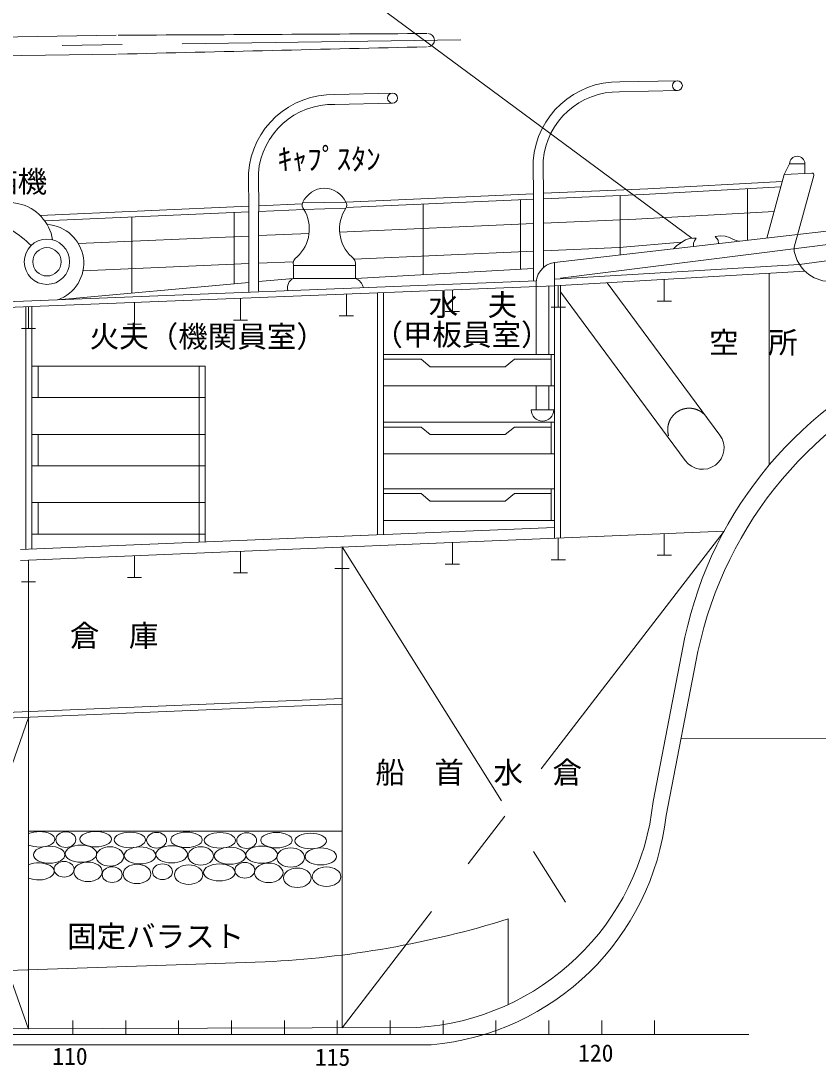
# Model space of a CAD drawing. Units: millimetres, scale not verified. Extents: x -51050 to 51050, y -29700 to 29700.
# Drawn here: x 21616 to 30056, y -19537 to -8471 of the extents above; entities that cross this region are included whole.
import ezdxf
from ezdxf.enums import TextEntityAlignment as Align

# ---------------------------------------------------------------- set-up
doc = ezdxf.new("R2010")
doc.units = ezdxf.units.MM
doc.header["$LTSCALE"] = 100
doc.linetypes.add('USER1', pattern=[50.8, 31.75, -6.35, 6.35, -6.35])
doc.linetypes.add('USER2', pattern=[9.525, 6.35, -3.175])
for name, color, linetype, lineweight in [('0-0_GL', 7, 'Continuous', 18), ('0-2_sunpou', 7, 'Continuous', 18), ('0-3_keijou', 7, 'Continuous', 18), ('0-6_center', 7, 'USER1', 18)]:
    doc.layers.add(name, color=color, linetype=linetype, lineweight=lineweight)
doc.layers.add('0-5_text', color=7, linetype='Continuous')
doc.styles.add('ＭＳ ゴシック', font='')
doc.styles.get('ＭＳ ゴシック').set_extended_font_data('MS Gothic')

msp = doc.modelspace()

# ---------------------------------------------------------------- linework, layer by layer
at = {"layer": '0-0_GL'}
msp.add_line((28604.2, -16071.4), (37585.1, -16053.9), dxfattribs=at)
at = {"layer": '0-2_sunpou'}
for p, q in [((22165.5, -19056), (22165.5, -19201)), ((22725.5, -19056), (22725.5, -19201)), ((23285.5, -19056), (23285.5, -19201)), ((23845.5, -19056), (23845.5, -19201)), ((24405.5, -19056), (24405.5, -19201)), ((24965.5, -19056), (24965.5, -19201)), ((25525.5, -19056), (25525.5, -19201)), ((26085.5, -19056), (26085.5, -19201)), ((26645.5, -19056), (26645.5, -19201)), ((27205.5, -19056), (27205.5, -19201)), ((27765.5, -19056), (27765.5, -19201)), ((28325.5, -19056), (28325.5, -19201)), ((-43083.2, -19201), (29321.6, -19201))]:
    msp.add_line(p, q, dxfattribs=at)
at = {"layer": '0-3_keijou'}
for p, q in [((16757.4, -8709.2), (22624.7, -8623.2)), ((16760.3, -8909.2), (22627.6, -8823.1)), ((27956.1, -9117.4), (28564.9, -9103.9)), ((24940.6, -9249.8), (25549.4, -9236.2)), ((27953.8, -9222.4), (28567.2, -9208.8)), ((24938.3, -9354.7), (25551.7, -9341.2)), ((27040.6, -9950.9), (27044.1, -10359.5)), ((27145.6, -9950), (27149.1, -10354.9)), ((27263.6, -11027.3), (36240.7, -9999.7)), ((24025.1, -10083.3), (24028.6, -10491.9)), ((24130, -10082.4), (24133.5, -10487.3)), ((29675.4, -10169.6), (28254.3, -10248.1)), ((29513, -10769.8), (29694.7, -10098.5)), ((29989.2, -10082.1), (29694.7, -10098.5)), ((29803.6, -10868.3), (30009.6, -10107.3)), ((29859.5, -11051.6), (36258.9, -10140.1)), ((28254.3, -10248.1), (27148.6, -10296.6)), ((29660, -10226.8), (28206.7, -10308.4)), ((29307.2, -10246.6), (29307.2, -10793.4)), ((25057, -10388.5), (24598.9, -10395.5)), ((27043.6, -10301.2), (25057, -10388.5)), ((27043.1, -10359.5), (25060.6, -10446.6)), ((26904.2, -10365.6), (26904.2, -11101.7)), ((27043.1, -10359.5), (27043.1, -11222.9)), ((27148.6, -10354.9), (27148.6, -11081)), ((28206.7, -10308.4), (27149.1, -10354.9)), ((27961.8, -10319.2), (27961.8, -10947.4)), ((24028.1, -10433.6), (21819.2, -10530.6)), ((24028.6, -10491.9), (21867.5, -10586.7)), ((23874.3, -10498.6), (23874.3, -11253.9)), ((24027.6, -10491.9), (24027.6, -11340.8)), ((24594.2, -10408.8), (24133, -10429)), ((24133, -10487.3), (24133, -11332.2)), ((24610.8, -10466.3), (24133.5, -10487.3)), ((24610.8, -10466.3), (25055.6, -10454.8)), ((25876.5, -10410.7), (25876.5, -11157.7)), ((29589.4, -10487.5), (28127.2, -10568.9)), ((22791.2, -10546.2), (22791.2, -11352.5)), ((27043.1, -10616.5), (24991.1, -10706.6)), ((28127.2, -10568.9), (27148.6, -10611.9)), ((24666.7, -10720.8), (24133, -10744.3)), ((24027.6, -10748.9), (22224.5, -10828)), ((28610.1, -10814.3), (27949.3, -10868.7)), ((27043.1, -10908.5), (25143.7, -10991.9)), ((27949.3, -10868.7), (27148.6, -10903.9)), ((29803.6, -10912.9), (29803.6, -10868.3)), ((24027.6, -11040.9), (22273.3, -11117.9)), ((24502, -11020.1), (24133, -11036.3)), ((24501.5, -11059.4), (24501.5, -11196.9)), ((24829.6, -11060.6), (24501.5, -11060.6)), ((24829.6, -11060.6), (25157.7, -11060.6)), ((25157.7, -11059.4), (25157.7, -11196.9)), ((27263.6, -13947.3), (27263.6, -11027.3)), ((29859.5, -11051.6), (27263.6, -11204.3)), ((27043.1, -11094.2), (25157.7, -11196.9)), ((29915.4, -11119.6), (27263.6, -11275.5)), ((29538.5, -13172), (29538.5, -11141.7)), ((27073.1, -11221.7), (20075.9, -11500.9)), ((27263.6, -11275.5), (20075.9, -11562.3)), ((24027.6, -11240), (22006.2, -11423.9)), ((24501.5, -11196.9), (24133, -11230.4)), ((24829.6, -11196.9), (24501.5, -11196.9)), ((24829.6, -11196.9), (25157.7, -11196.9)), ((27071.2, -12002), (27071.2, -11283.2)), ((27204.4, -12002), (27204.4, -11277.9)), ((27305.6, -11503.1), (27305.6, -11273.1)), ((27327.8, -13944.7), (27327.8, -11271.8)), ((27822.6, -11242.7), (29016, -12855.4)), ((28427.3, -11437.1), (28427.3, -11207.1)), ((25062.3, -11593.4), (25062.3, -11363.4)), ((25390.3, -13912), (25390.3, -11350.3)), ((25454.5, -13909.3), (25454.5, -11347.7)), ((26184, -11548.6), (26184, -11318.6)), ((27327.8, -11339.3), (28650.1, -13126.2)), ((21669.4, -14066.9), (21669.4, -11498.7)), ((21697.3, -11727.6), (21697.3, -11497.6)), ((21733.6, -14064.2), (21733.6, -11496.2)), ((22819, -11682.9), (22819, -11452.9)), ((23940.6, -11638.1), (23940.6, -11408.1)), ((27230.6, -11503.1), (27380.6, -11503.1)), ((28352.3, -11437.1), (28502.3, -11437.1)), ((24987.3, -11593.4), (25137.3, -11593.4)), ((26109, -11548.6), (26259, -11548.6)), ((21622.3, -11727.6), (21772.3, -11727.6)), ((22744, -11682.9), (22894, -11682.9)), ((23865.6, -11638.1), (24015.6, -11638.1)), ((25454.5, -12002), (27263.6, -12002)), ((25454.5, -12052.7), (25852.8, -12052.7)), ((25950.7, -12132.9), (25852.8, -12052.7)), ((26744.4, -12132.9), (26842.3, -12052.7)), ((26842.3, -12052.7), (27230.5, -12052.7)), ((27230.5, -12335.6), (27230.5, -12002)), ((21733.6, -12126), (23568.4, -12126)), ((21797.7, -12459.5), (21797.7, -12126)), ((23504.2, -13990.5), (23504.2, -12126)), ((23568.4, -13987.8), (23568.4, -12126)), ((25950.7, -12132.9), (26744.4, -12132.9)), ((25454.5, -12335.6), (27263.6, -12335.6)), ((27071.2, -12589.1), (27071.2, -12335.6)), ((27204.4, -12589.1), (27204.4, -12335.6)), ((21733.6, -12459.5), (23568.4, -12459.5)), ((27017.8, -12589.1), (27257.8, -12589.1)), ((25454.5, -12720.7), (27263.6, -12720.7)), ((27230.5, -13054.3), (27230.5, -12720.7)), ((25454.5, -12771.4), (25852.8, -12771.4)), ((25950.7, -12851.6), (25852.8, -12771.4)), ((26744.4, -12851.6), (26842.3, -12771.4)), ((26842.3, -12771.4), (27230.5, -12771.4)), ((21733.6, -12848.4), (23568.4, -12848.4)), ((21797.7, -13181.9), (21797.7, -12848.4)), ((25950.7, -12851.6), (26744.4, -12851.6)), ((25454.5, -13054.3), (27263.6, -13054.3)), ((21733.6, -13181.9), (23568.4, -13181.9)), ((25454.5, -13425.6), (27263.6, -13425.6)), ((25454.5, -13476.3), (25852.8, -13476.3)), ((25950.7, -13556.5), (25852.8, -13476.3)), ((26744.4, -13556.5), (26842.3, -13476.3)), ((26842.3, -13476.3), (27230.5, -13476.3)), ((27230.5, -13759.1), (27230.5, -13425.6)), ((21733.6, -13570.7), (23568.4, -13570.7)), ((21797.7, -13904.2), (21797.7, -13570.7)), ((25950.7, -13556.5), (26744.4, -13556.5)), ((25454.5, -13759.1), (27263.6, -13759.1)), ((27263.6, -13834), (21610.7, -14069.3)), ((29061, -13872.5), (21610.7, -14182.7)), ((21733.6, -13904.2), (23568.4, -13904.2)), ((28427.3, -14128.9), (28427.3, -13898.9)), ((25015.9, -14269.1), (25015.9, -14039.1)), ((25015.9, -14039.1), (25015.9, -19131.3)), ((26184, -14222.3), (26184, -13992.3)), ((27305.6, -14175.6), (27305.6, -13945.6)), ((22819, -14362.4), (22819, -14132.4)), ((23940.6, -14315.7), (23940.6, -14085.7)), ((28352.3, -14128.9), (28502.3, -14128.9)), ((21697.3, -14409.1), (21697.3, -14179.1)), ((21697.3, -14228.3), (21697.3, -19146.7)), ((24940.9, -14269.1), (25090.9, -14269.1)), ((26109, -14222.3), (26259, -14222.3)), ((27230.6, -14175.6), (27380.6, -14175.6)), ((22744, -14362.4), (22894, -14362.4)), ((23865.6, -14315.7), (24015.6, -14315.7)), ((21622.3, -14409.1), (21772.3, -14409.1)), ((28308.9, -16734.6), (28646.6, -14996.8)), ((28446, -16885.3), (28783.7, -15147.6)), ((25015.9, -15646.5), (20545.9, -15832.6)), ((25015.9, -15706.8), (20545.9, -15892.9)), ((21697.3, -17050.7), (25015.9, -17050.7)), ((26775.5, -17979.6), (26775.5, -18884.9)), ((24203.7, -18432.8), (21321.8, -18529.8)), ((16219.1, -19161.8), (25809.4, -19128.6)), ((16356.2, -19312.6), (25957.9, -19312.6)), ((16356.2, -19312.6), (25957.9, -19312.6))]:
    msp.add_line(p, q, dxfattribs=at)
for points in [[(35420.1, -10093.6), (11792.9, 1750), (28720.3, -10772.1)], [(29694.7, -10098.5), (29717.6, -10054.1), (29736.2, -10020), (29753.2, -9982.8), (29915.9, -9982.8), (29915.9, -10086.2)], [(28736.8, -10858.7), (28735.1, -10855.2), (28736.8, -10825.9), (28748.9, -10800), (28764.4, -10770.7), (28736.8, -10770.7), (28695.4, -10774.2), (28650.6, -10789.7), (28602.3, -10819), (28556.5, -10853.3), (28523.5, -10883.1)], [(28966.3, -10753.5), (29019.2, -10748.3), (29070.3, -10750.4), (29118.2, -10763.2), (29158.6, -10786.6), (29199.7, -10799.7), (29220.9, -10803.3)], [(28966.3, -10753.5), (28997.3, -10793.1), (29000.5, -10828.5)]]:
    msp.add_lwpolyline(points, dxfattribs=at)
for centre, radius in [((28566.1, -9156.3), 52.5), ((25550.6, -9288.7), 52.5), ((21892.3, -11021.4), 240), ((21892.3, -11021.4), 150)]:
    msp.add_circle(centre, radius, dxfattribs=at)
for centre, radius, start, end in [((-1386480.7, 253082644.6), 253095190.4, 270.319, 270.31974), ((25924.7, -8674.8), 70, 271.04124, 90.63949), ((6037351.7, -253032534.5), 253095190.4, 91.361, 91.36174), ((27936.4, -10015.3), 898.1, 88.74328, 175.88971), ((24920.9, -10147.7), 898.1, 88.74328, 175.88971), ((27936.7, -10016), 793.9, 88.76113, 175.23146), ((24921.1, -10148.4), 793.9, 88.76113, 175.23146), ((29834.6, -9984.8), 81.4, 1.36618, 178.63382), ((29990.3, -10102.1), 20, 344.8557, 93.18837), ((24837.8, -10503.2), 262, 91.78515, 155.73441), ((24821.4, -10503.2), 262, 25.97006, 88.21485), ((21488.1, -10864.1), 470, 9.20244, 212.70517), ((24654, -10422.6), 61.4, 153.80995, 225.31186), ((25008.5, -10420.7), 58.2, 324.06318, 33.57491), ((24267.7, -10675.1), 401.7, 312.88444, 31.31606), ((25391.5, -10675.1), 401.7, 146.74852, 227.11556), ((20899.7, -11677.9), 1168.6, 45.11088, 58.28293), ((21871.5, -11036.6), 410, 289.17433, 86.85022), ((30187.9, -10838.6), 391.4, 190.94537, 268.0125), ((24581.4, -11040.8), 82, 119.49467, 193.14591), ((25077.8, -11040.8), 82, 346.85409, 60.50533), ((27299.7, -11254.8), 230.3, 99.01855, 187.10133), ((24549.2, -11296.4), 110.4, 115.62511, 195.92939), ((25098.4, -11333.5), 148.9, 15.06503, 66.53284), ((32741, -15867.7), 4186, 111.82002, 167.99223), ((32878.1, -16018.5), 4186, 111.82002, 167.99223), ((27137.8, -12589.1), 120, 180, 0), ((28833.1, -12990.8), 227.6, 216.50096, 36.50096), ((25650, -16460.4), 2672.9, 273.41845, 354.11376), ((25717.2, -16577), 2746.1, 275.02692, 353.55308), ((23707, -8090.4), 10354.2, 272.74974, 287.23889)]:
    msp.add_arc(centre, radius, start, end, dxfattribs=at)
at = {"layer": '0-3_keijou', "linetype": 'USER2'}
msp.add_arc((28691.3, -12799.2), 227.6, 36.50096, 216.50096, dxfattribs=at)
at = {"layer": '0-3_keijou'}
for centre, ratio, start_param, end_param in [((21809.2, -17136.2), 0.489293, 0.8357244, 5.4474609), ((21802.9, -17475.8), 0.541993, 0.8854597, 5.3977256)]:
    msp.add_ellipse(centre, major_axis=(-166.8, 0), ratio=ratio, start_param=start_param, end_param=end_param, dxfattribs=at)
for centre, major_axis, ratio in [((22092.5, -17138.5), (105.8, 0), 0.782454), ((22408.5, -17134.4), (-166.8, 0), 0.489293), ((22770.2, -17143), (-166.8, 0), 0.489293), ((23053.6, -17145.4), (105.8, 0), 0.782454), ((23369.5, -17141.2), (-166.8, 0), 0.489293), ((23723, -17147), (-166.8, 0), 0.489293), ((24006.4, -17149.3), (105.8, 0), 0.782454), ((24322.3, -17145.2), (-166.8, 0), 0.489293), ((24684, -17153.8), (-166.8, 0), 0.489293), ((21916.1, -17299.7), (-166.8, 0), 0.541993), ((22251.6, -17288.2), (-166.8, 0), 0.541993), ((22558.4, -17317.6), (146.4, 0), 0.699364), ((22877.2, -17306.6), (-166.8, 0), 0.541993), ((23212.6, -17295), (-166.8, 0), 0.541993), ((23520.1, -17311.5), (134.4, 0), 0.725248), ((23829.9, -17310.5), (-166.8, 0), 0.541993), ((24165.4, -17298.9), (-166.8, 0), 0.541993), ((24472.2, -17328.4), (146.4, 0), 0.699364), ((24791, -17317.3), (-166.8, 0), 0.541993), ((22073.5, -17452.7), (105.8, 0), 0.782454), ((22326.7, -17479.8), (151, 0), 0.684729), ((22583, -17510.1), (105.8, 0), 0.782454), ((22844.8, -17502.9), (146.4, 0), 0.699364), ((23115.4, -17479.8), (105.8, 0), 0.782454), ((23392.2, -17510.2), (151, 0), 0.684729), ((23716.7, -17486.6), (-166.8, 0), 0.541993), ((23987.3, -17463.5), (105.8, 0), 0.782454), ((24240.6, -17490.6), (151, 0), 0.684729), ((24542.5, -17543.5), (146.4, 0), 0.699364), ((24851.8, -17531.5), (151, 0), 0.684729)]:
    msp.add_ellipse(centre, major_axis=major_axis, ratio=ratio, dxfattribs=at)
at = {"layer": '0-6_center'}
for p, q in [((13164.5, -8861.9), (26273.1, -8669.7)), ((27327.8, -11195.5), (37656.5, -9895.1)), ((29061, -13872.5), (25015.9, -19131.3)), ((25015.9, -14039.1), (27651.5, -18232.1)), ((21697.3, -15845), (20545.9, -19146.8)), ((21697.3, -19146.7), (20545.9, -15892.9))]:
    msp.add_line(p, q, dxfattribs=at)

# ---------------------------------------------------------------- texts
at = {"layer": '0-2_sunpou', "style": 'ＭＳ ゴシック'}
for s, p in [('110', (21948.7, -19579.2)), ('115', (24728.8, -19589.1)), ('120', (27514.9, -19544.9))]:
    msp.add_text(s, height=183.3, dxfattribs=at).set_placement(p, align=Align.BOTTOM_LEFT)
at = {"layer": '0-5_text', "style": 'ＭＳ ゴシック'}
for s, p in [('ｷｬﾌﾟｽﾀﾝ', (24332.5, -10117.1)), ('揚錨機', (20956.7, -10355.9)), ('水\u3000夫', (25933, -11661.7)), ('火夫（機関員室）', (22344.9, -11995.5)), ('（甲板員室）', (25348.3, -11975.8)), ('空\u3000所', (28901.9, -12059.1)), ('倉\u3000庫', (22135, -15163.2)), ('船\u3000首\u3000水\u3000倉', (25369.5, -16611.8)), ('固定バラスト', (22104.9, -18346.9))]:
    msp.add_text(s, height=229.1, dxfattribs=at).set_placement(p, align=Align.BOTTOM_LEFT)

doc.saveas('drawing.dxf')
